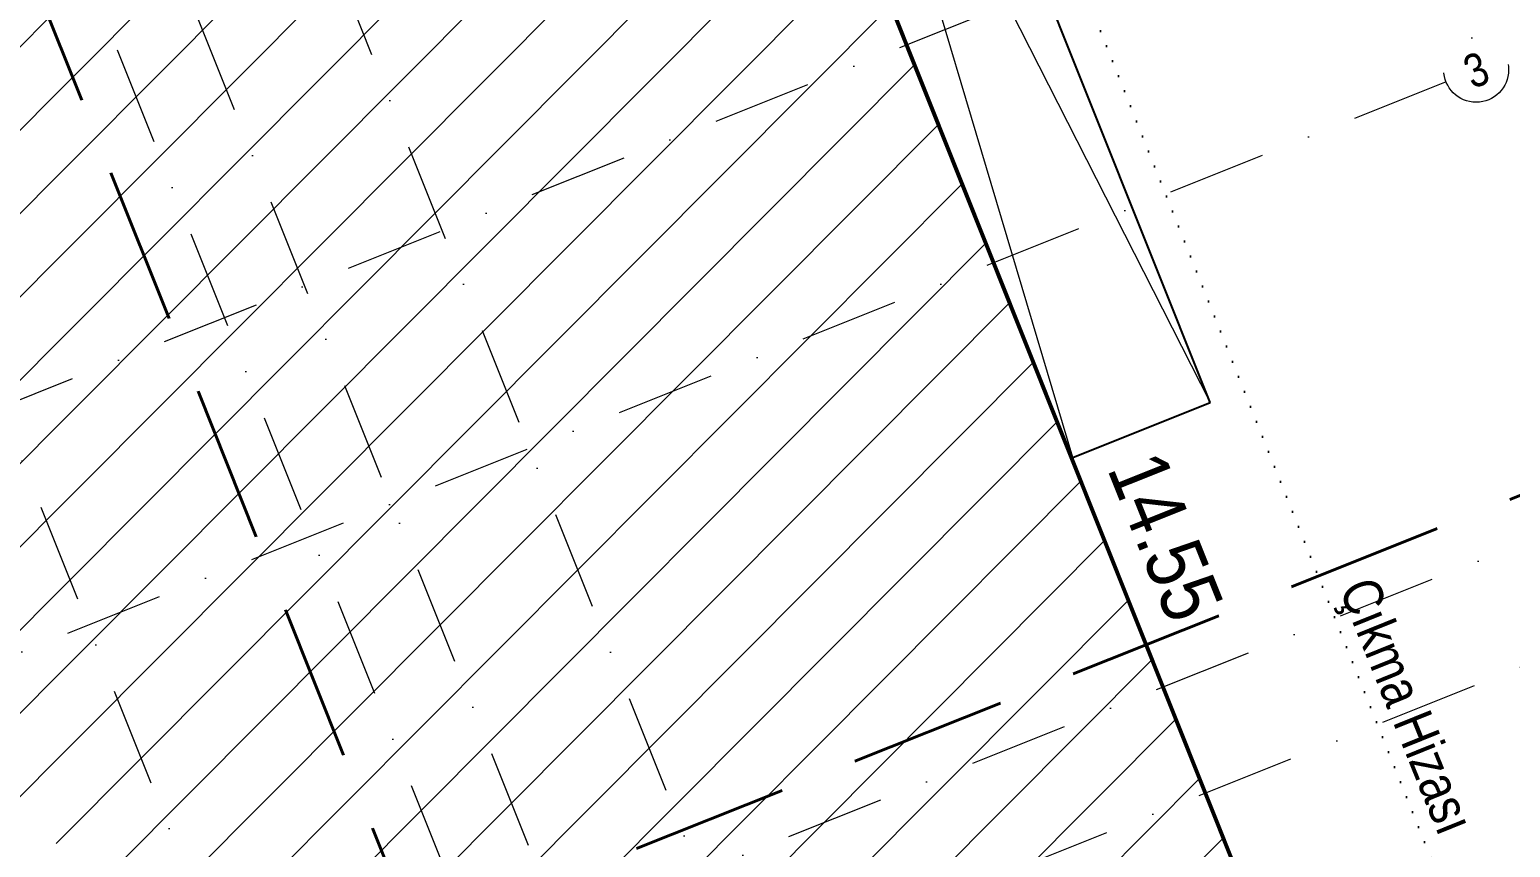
# Model space of a CAD drawing. Header units: millimetres. Extents: x 1852829 to 1882754, y -270850 to -231658.
# Drawn here: x 1863999.6 to 1864299.5, y -234494.9 to -234329.3 of the extents above; entities that cross this region are included whole.
import ezdxf
from ezdxf.enums import TextEntityAlignment as Align

# ---------------------------------------------------------------- set-up
doc = ezdxf.new("R2010")
doc.units = ezdxf.units.MM
for name, pattern in [('aks line', [0.4001000059604644, 0.2000000029802322, -0.1000000014901161, 0.0001, -0.1000000014901161]), ('izdüşüm arka', [3.174999999999999, 0, -3.174999999999999]), ('izdüşüm ön', [9.524999999999999, 6.35, -3.175])]:
    doc.linetypes.add(name, pattern=pattern)
for name, color, linetype, lineweight in [('a_aks_line', 251, 'aks line', 13), ('a_ba', 6, 'Continuous', 50), ('a_görünüş', 32, 'Continuous', 25), ('a_görünüş_ince', 8, 'Continuous', 20), ('a_izdüşüm_arka', 251, 'izdüşüm arka', 30), ('a_kesit_line', 7, 'izdüşüm ön', 40), ('a_not_malzeme_text', 252, 'Continuous', 5), ('a_not_misc', 144, 'Continuous', 5), ('a_not_text', 7, 'Continuous', 13), ('a_ölçü_dış', 2, 'Continuous', 13)]:
    doc.layers.add(name, color=color, linetype=linetype, lineweight=lineweight)
doc.styles.add('arial_1_18', font='ARIALN.TTF', dxfattribs={"height": 0.2})
doc.styles.get("Standard").update_dxf_attribs({"font": 'ARIALN.TTF'})

# ---------------------------------------------------------------- blocks, each defined once
blk = doc.blocks.new('vaziyet')
at = {"layer": 'a_görünüş_ince'}
h = blk.add_hatch(dxfattribs=at)
h.set_pattern_fill('ANSI31', color=256, scale=3.75, angle=0.1086359117699824)
h.set_pattern_definition([(45.10863591176999, (-470430.4044428773, 65965.93645212229), (-8.4349378335108, 8.403012127047548), [])])
edge = h.paths.add_edge_path()
edge.add_line((468.7939279261045, 591.170864848973), (333.8129573329352, 928.9487773632572))
edge.add_line((333.8129573329352, 928.9487773632281), (171.3075696991291, 864.0092590088316))
edge.add_line((129.5205667682458, 847.3105643789168), (129.5216929032467, 847.3077474203019))
edge.add_line((129.5216929032467, 847.307747420331), (171.3071972329635, 864.0101911912789))
edge.add_line((171.3071972327307, 864.0101911912789), (171.3075696991291, 864.0092590088316))
edge.add_line((129.5205667682458, 847.3105643789168), (-32.98444316326641, 782.3711969598371))
edge.add_line((468.7934909756295, 591.1702729584649), (368.9689379606862, 551.2790598761349))
edge.add_line((368.9689379606862, 551.2790598761349), (363.403106366517, 565.2082206136256))
edge.add_line((363.403106366517, 565.2082206136256), (196.253454928752, 498.4127868402575))
edge.add_line((196.2534549285192, 498.4127868402284), (201.8196864493657, 484.4837859194085))
edge.add_line((201.8196864495985, 484.4837859194377), (101.9964212726336, 444.5929561102821))
edge.add_line((-32.98444316326641, 782.3711969598371), (101.9965274299029, 444.593284445582))
at = {"layer": 'a_aks_line', "ltscale": 100}
for p, q in [((295.2035002636258, 1025.24717459135), (508.7105513291899, 491.356044952583)), ((201.1921342359856, 987.6513498470886), (414.6991853013169, 453.7602202083217)), ((173.3370353002101, 976.5118876970082), (386.8440863657743, 442.6207580582122)), ((157.0886568001006, 970.0140397546638), (370.5957078656647, 436.122910115897)), ((111.8234853213653, 951.9121595362376), (325.3305363869295, 418.0210298974416)), ((453.2663399849553, 895.9441909794696), (-98.034286594484, 675.4749520333426)), ((470.9047095868737, 851.838064156851), (-80.39591699256562, 631.3688252107531)), ((505.2506278615911, 765.9534012637741), (-46.04999871808104, 545.4841623176471)), ((513.8378756029997, 744.4803115009272), (-37.46275097643957, 524.0110725548002))]:
    blk.add_line(p, q, dxfattribs=at)
blk.add_circle((476.9980322699994, 854.2748294166522), 6.562499999999997, dxfattribs=at)
at = {"layer": 'a_ba'}
for p, q in [((468.7939279261045, 591.170864848973), (333.8129573329352, 928.9487773632281)), ((333.8129573329352, 928.9487773632572), (468.7940716748126, 591.1705051318859))]:
    blk.add_line(p, q, dxfattribs=at)
at = {"layer": 'a_görünüş'}
for points in [[(423.1358585346024, 786.956832395168), (361.9073118048254, 940.1758425256703), (350.7748487628996, 968.0338443675719), (322.9168469212018, 956.9013813257916), (93.83119547786191, 865.8938652757497)], [(395.2778566926718, 775.8243693533877), (423.1358585346024, 786.956832395168)]]:
    blk.add_lwpolyline(points, dxfattribs=at)
at = {"layer": 'a_izdüşüm_arka'}
blk.add_lwpolyline([(467.8999460928608, 694.4637780204066), (433.0774437903892, 680.5481992182322), (468.7940125926398, 591.1704814042314), (433.9715644542594, 577.2549242469249), (447.8871377916075, 542.4324356200814), (150.7351229162887, 423.6861650826177), (136.8195043124724, 458.5087669851491), (101.9970020100009, 444.5931881830038), (66.28040750301443, 533.970764359663), (31.45790520054288, 520.0551855574886), (-46.46936071058735, 715.061260058661), (-11.64665933512151, 728.976918413362), (-32.98388013918884, 782.371421836724), (22.74116694321856, 804.639961811743), (8.82558810687624, 839.4624641998962), (264.1813748469576, 941.5063535821973), (278.0969536551274, 906.6838512644463), (333.8129573329352, 928.9487773632281), (355.1501781630795, 875.5542738329095), (389.9726804653183, 889.4698526350548), (467.8999463766813, 694.4637781338242)], dxfattribs=at)
at = {"layer": 'a_kesit_line', "ltscale": 5}
for p, q in [((147.4536891772877, 966.0967235203134), (356.1747670555487, 443.7541531422467)), ((-46.86212113476358, 555.2422977756651), (504.4994845299516, 775.5589925297245))]:
    blk.add_line(p, q, dxfattribs=at)
at = {"layer": 'a_not_misc'}
blk.add_lwpolyline([(395.2778893338982, 775.8243823973462), (347.9783108837437, 934.6096110047656), (423.1358585346024, 786.956832395168)], dxfattribs=at)
at = {"layer": 'a_aks_line', "ltscale": 100, "style": 'arial_1_18'}
blk.add_text('3', height=6.749999999999997, rotation=21.79683902671017, dxfattribs=at).set_placement((478.2512258319184, 851.1411206083139), align=Align.CENTER)
at = {"layer": 'a_not_text'}
blk.add_text('Çıkma Hizası', height=8, rotation=292.0000000063217, dxfattribs=at).set_placement((449.1675134457182, 749.2405533856945))
at = {"layer": 'a_ölçü_dış', "insert": (414.0665906514041, 759.7452819914906), "char_height": 12, "attachment_point": 5, "rotation": 291.78236876255386}
blk.add_mtext('\\A1;14.55', dxfattribs=at)

msp = doc.modelspace()

# ---------------------------------------------------------------- block references
at = {"layer": 'a_not_malzeme_text'}
msp.add_blockref('vaziyet', (1863815.585942105, -235191.7487400635), dxfattribs=at)

doc.saveas('drawing.dxf')
